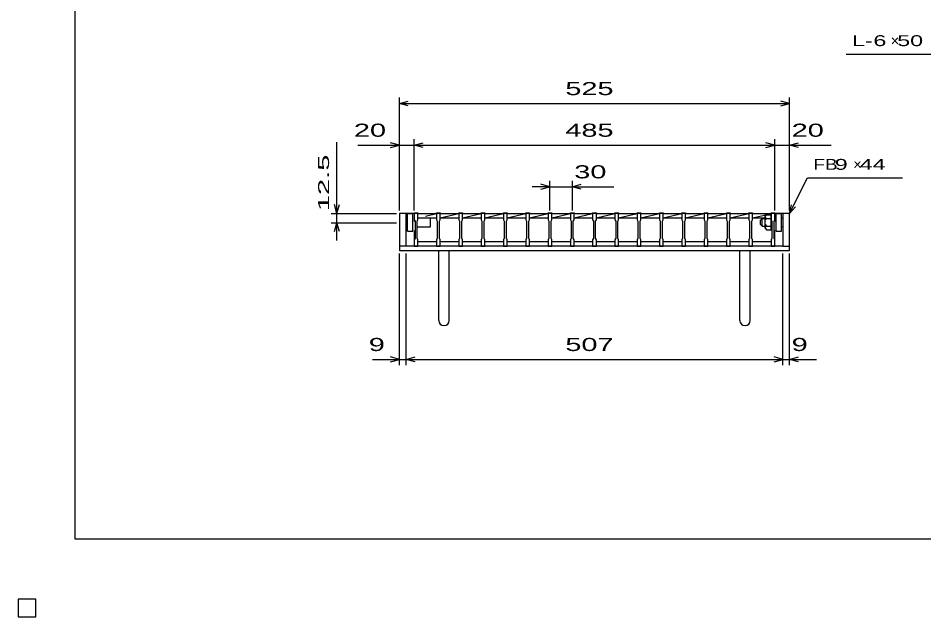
# Model space of a CAD drawing. Units: millimetres, scale not verified. Extents: x -1456 to 1389, y -1026 to 839.
# Drawn here: x -1456 to -237, y -1026 to -220 of the extents above; entities that cross this region are included whole.
import ezdxf
from ezdxf.enums import TextEntityAlignment as Align

# ---------------------------------------------------------------- set-up
doc = ezdxf.new("R2010")
doc.units = ezdxf.units.MM
doc.header["$LTSCALE"] = 8
for name, color, linetype, lineweight in [('0_2', 150, 'Continuous', 25), ('16', 3, 'Continuous', 25), ('19', 6, 'Continuous', 25), ('22', 4, 'Continuous', 25)]:
    doc.layers.add(name, color=color, linetype=linetype, lineweight=lineweight)
doc.styles.add('ベクトル', font='')
doc.styles.get('ベクトル').set_extended_font_data('ベクトル')

msp = doc.modelspace()

# ---------------------------------------------------------------- linework, layer by layer
at = {"layer": '0_2'}
for p, q in [((-1379.2, -921.2), (-1379.2, 838.8)), ((1388.8, -921.2), (-1379.2, -921.2))]:
    msp.add_line(p, q, dxfattribs=at)
at = {"layer": '16'}
for p, q in [((-923, -483), (-923, -482.3)), ((-923, -482.3), (-918, -482.3)), ((-923, -483), (-923, -491.5)), ((-918, -483), (-923, -483)), ((-923, -483), (-923, -494)), ((-918, -482.3), (-918, -483)), ((-918, -491.5), (-918, -483)), ((-918, -483), (-893, -483)), ((-908, -486.6), (-893, -483)), ((-893, -483), (-893, -482.3)), ((-893, -482.3), (-888, -482.3)), ((-893, -483), (-893, -491.5)), ((-888, -483), (-893, -483)), ((-888, -482.3), (-888, -483)), ((-888, -491.5), (-888, -483)), ((-888, -483), (-863, -483)), ((-888, -489), (-863, -483)), ((-863, -483), (-863, -482.3)), ((-863, -482.3), (-858, -482.3)), ((-863, -483), (-863, -491.5)), ((-858, -483), (-863, -483)), ((-858, -482.3), (-858, -483)), ((-858, -491.5), (-858, -483)), ((-858, -483), (-833, -483)), ((-858, -489), (-833, -483)), ((-833, -483), (-833, -482.3)), ((-833, -482.3), (-828, -482.3)), ((-833, -483), (-833, -491.5)), ((-828, -483), (-833, -483)), ((-828, -482.3), (-828, -483)), ((-828, -491.5), (-828, -483)), ((-828, -483), (-803, -483)), ((-828, -489), (-803, -483)), ((-803, -483), (-803, -482.3)), ((-803, -482.3), (-798, -482.3)), ((-803, -483), (-803, -491.5)), ((-798, -483), (-803, -483)), ((-798, -482.3), (-798, -483)), ((-798, -491.5), (-798, -483)), ((-798, -483), (-773, -483)), ((-798, -489), (-773, -483)), ((-773, -483), (-773, -482.3)), ((-773, -482.3), (-768, -482.3)), ((-773, -483), (-773, -491.5)), ((-768, -483), (-773, -483)), ((-768, -482.3), (-768, -483)), ((-768, -491.5), (-768, -483)), ((-768, -483), (-743, -483)), ((-768, -489), (-743, -483)), ((-743, -483), (-743, -482.3)), ((-743, -482.3), (-738, -482.3)), ((-743, -483), (-743, -491.5)), ((-738, -483), (-743, -483)), ((-738, -482.3), (-738, -483)), ((-738, -491.5), (-738, -483)), ((-738, -483), (-713, -483)), ((-738, -489), (-713, -483)), ((-713, -483), (-713, -482.3)), ((-713, -482.3), (-708, -482.3)), ((-713, -483), (-713, -491.5)), ((-708, -483), (-713, -483)), ((-708, -482.3), (-708, -483)), ((-708, -491.5), (-708, -483)), ((-708, -483), (-683, -483)), ((-708, -489), (-683, -483)), ((-683, -483), (-683, -482.3)), ((-683, -482.3), (-678, -482.3)), ((-683, -483), (-683, -491.5)), ((-678, -483), (-683, -483)), ((-678, -482.3), (-678, -483)), ((-678, -491.5), (-678, -483)), ((-678, -483), (-653, -483)), ((-678, -489), (-653, -483)), ((-653, -483), (-653, -482.3)), ((-653, -482.3), (-648, -482.3)), ((-653, -483), (-653, -491.5)), ((-648, -483), (-653, -483)), ((-648, -482.3), (-648, -483)), ((-648, -491.5), (-648, -483)), ((-648, -483), (-623, -483)), ((-648, -489), (-623, -483)), ((-623, -483), (-623, -482.3)), ((-623, -482.3), (-618, -482.3)), ((-623, -483), (-623, -491.5)), ((-618, -483), (-623, -483)), ((-618, -482.3), (-618, -483)), ((-618, -491.5), (-618, -483)), ((-618, -483), (-593, -483)), ((-618, -489), (-593, -483)), ((-593, -483), (-593, -482.3)), ((-593, -482.3), (-588, -482.3)), ((-593, -483), (-593, -491.5)), ((-588, -483), (-593, -483)), ((-588, -482.3), (-588, -483)), ((-588, -491.5), (-588, -483)), ((-588, -483), (-563, -483)), ((-588, -489), (-563, -483)), ((-563, -483), (-563, -482.3)), ((-563, -482.3), (-558, -482.3)), ((-563, -483), (-563, -491.5)), ((-558, -483), (-563, -483)), ((-558, -482.3), (-558, -483)), ((-558, -491.5), (-558, -483)), ((-558, -483), (-533, -483)), ((-558, -489), (-533, -483)), ((-533, -483), (-533, -482.3)), ((-533, -482.3), (-528, -482.3)), ((-533, -483), (-533, -491.5)), ((-528, -483), (-533, -483)), ((-528, -482.3), (-528, -483)), ((-528, -491.5), (-528, -483)), ((-528, -483), (-503, -483)), ((-528, -489), (-503, -483)), ((-503, -483), (-503, -482.3)), ((-503, -482.3), (-498, -482.3)), ((-503, -483), (-503, -491.5)), ((-498, -483), (-503, -483)), ((-498, -482.3), (-498, -483)), ((-498, -491.5), (-498, -483)), ((-498, -483), (-473, -483)), ((-498, -489), (-473, -483)), ((-473, -483), (-473, -482.3)), ((-473, -482.3), (-468, -482.3)), ((-473, -483), (-473, -491.5)), ((-468, -483), (-473, -483)), ((-468, -482.3), (-468, -483)), ((-468, -491.5), (-468, -483)), ((-468, -483), (-443, -483)), ((-468, -489), (-452, -485.16)), ((-451.333, -485), (-443, -483)), ((-443, -483), (-443, -482.3)), ((-443, -482.3), (-438, -482.3)), ((-443, -483), (-443, -491.5)), ((-438, -483), (-443, -483)), ((-438, -482.3), (-438, -483)), ((-438, -491.5), (-438, -483)), ((-438, -494), (-438, -483)), ((-923, -491.5), (-922, -493.5)), ((-922, -493.5), (-922, -516.5)), ((-919, -493.5), (-918, -491.5)), ((-919, -516.5), (-919, -493.5)), ((-903, -489), (-893, -489)), ((-893, -491.5), (-892, -493.5)), ((-892, -493.5), (-892, -516.5)), ((-889, -493.5), (-888, -491.5)), ((-889, -516.5), (-889, -493.5)), ((-888, -489), (-863, -489)), ((-863, -491.5), (-862, -493.5)), ((-862, -493.5), (-862, -516.5)), ((-859, -493.5), (-858, -491.5)), ((-859, -516.5), (-859, -493.5)), ((-858, -489), (-833, -489)), ((-833, -491.5), (-832, -493.5)), ((-832, -493.5), (-832, -516.5)), ((-829, -493.5), (-828, -491.5)), ((-829, -516.5), (-829, -493.5)), ((-828, -489), (-803, -489)), ((-803, -491.5), (-802, -493.5)), ((-802, -493.5), (-802, -516.5)), ((-799, -493.5), (-798, -491.5)), ((-799, -516.5), (-799, -493.5)), ((-798, -489), (-773, -489)), ((-773, -491.5), (-772, -493.5)), ((-772, -493.5), (-772, -516.5)), ((-769, -493.5), (-768, -491.5)), ((-769, -516.5), (-769, -493.5)), ((-768, -489), (-743, -489)), ((-743, -491.5), (-742, -493.5)), ((-742, -493.5), (-742, -516.5)), ((-739, -493.5), (-738, -491.5)), ((-739, -516.5), (-739, -493.5)), ((-738, -489), (-713, -489)), ((-713, -491.5), (-712, -493.5)), ((-712, -493.5), (-712, -516.5)), ((-709, -493.5), (-708, -491.5)), ((-709, -516.5), (-709, -493.5)), ((-708, -489), (-683, -489)), ((-683, -491.5), (-682, -493.5)), ((-682, -493.5), (-682, -516.5)), ((-679, -493.5), (-678, -491.5)), ((-679, -516.5), (-679, -493.5)), ((-678, -489), (-653, -489)), ((-653, -491.5), (-652, -493.5)), ((-652, -493.5), (-652, -516.5)), ((-649, -493.5), (-648, -491.5)), ((-649, -516.5), (-649, -493.5)), ((-648, -489), (-623, -489)), ((-623, -491.5), (-622, -493.5)), ((-622, -493.5), (-622, -516.5)), ((-619, -493.5), (-618, -491.5)), ((-619, -516.5), (-619, -493.5)), ((-618, -489), (-593, -489)), ((-593, -491.5), (-592, -493.5)), ((-592, -493.5), (-592, -516.5)), ((-589, -493.5), (-588, -491.5)), ((-589, -516.5), (-589, -493.5)), ((-588, -489), (-563, -489)), ((-563, -491.5), (-562, -493.5)), ((-562, -493.5), (-562, -516.5)), ((-559, -493.5), (-558, -491.5)), ((-559, -516.5), (-559, -493.5)), ((-558, -489), (-533, -489)), ((-533, -491.5), (-532, -493.5)), ((-532, -493.5), (-532, -516.5)), ((-529, -493.5), (-528, -491.5)), ((-529, -516.5), (-529, -493.5)), ((-528, -489), (-503, -489)), ((-503, -491.5), (-502, -493.5)), ((-502, -493.5), (-502, -516.5)), ((-499, -493.5), (-498, -491.5)), ((-499, -516.5), (-499, -493.5)), ((-498, -489), (-473, -489)), ((-473, -491.5), (-472, -493.5)), ((-472, -493.5), (-472, -516.5)), ((-469, -493.5), (-468, -491.5)), ((-469, -516.5), (-469, -493.5)), ((-468, -489), (-452, -489)), ((-443, -491.5), (-442, -493.5)), ((-442, -493.5), (-442, -516.5)), ((-439, -493.5), (-438, -491.5)), ((-439, -516.5), (-439, -493.5)), ((-923, -506), (-923, -521)), ((-438, -521), (-438, -506)), ((-922, -516.5), (-923, -518.5)), ((-923, -518.5), (-923, -527)), ((-918, -518.5), (-919, -516.5)), ((-918, -527), (-918, -518.5)), ((-918, -521), (-893, -521)), ((-892, -516.5), (-893, -518.5)), ((-893, -518.5), (-893, -527)), ((-888, -518.5), (-889, -516.5)), ((-888, -527), (-888, -518.5)), ((-888, -521), (-863, -521)), ((-862, -516.5), (-863, -518.5)), ((-863, -518.5), (-863, -527)), ((-858, -518.5), (-859, -516.5)), ((-858, -527), (-858, -518.5)), ((-858, -521), (-833, -521)), ((-832, -516.5), (-833, -518.5)), ((-833, -518.5), (-833, -527)), ((-828, -518.5), (-829, -516.5)), ((-828, -527), (-828, -518.5)), ((-828, -521), (-803, -521)), ((-802, -516.5), (-803, -518.5)), ((-803, -518.5), (-803, -527)), ((-798, -518.5), (-799, -516.5)), ((-798, -527), (-798, -518.5)), ((-798, -521), (-773, -521)), ((-772, -516.5), (-773, -518.5)), ((-773, -518.5), (-773, -527)), ((-768, -518.5), (-769, -516.5)), ((-768, -527), (-768, -518.5)), ((-768, -521), (-743, -521)), ((-742, -516.5), (-743, -518.5)), ((-743, -518.5), (-743, -527)), ((-738, -518.5), (-739, -516.5)), ((-738, -527), (-738, -518.5)), ((-738, -521), (-713, -521)), ((-712, -516.5), (-713, -518.5)), ((-713, -518.5), (-713, -527)), ((-708, -518.5), (-709, -516.5)), ((-708, -527), (-708, -518.5)), ((-708, -521), (-683, -521)), ((-682, -516.5), (-683, -518.5)), ((-683, -518.5), (-683, -527)), ((-678, -518.5), (-679, -516.5)), ((-678, -527), (-678, -518.5)), ((-678, -521), (-653, -521)), ((-652, -516.5), (-653, -518.5)), ((-653, -518.5), (-653, -527)), ((-648, -518.5), (-649, -516.5)), ((-648, -527), (-648, -518.5)), ((-648, -521), (-623, -521)), ((-622, -516.5), (-623, -518.5)), ((-623, -518.5), (-623, -527)), ((-618, -518.5), (-619, -516.5)), ((-618, -527), (-618, -518.5)), ((-618, -521), (-593, -521)), ((-592, -516.5), (-593, -518.5)), ((-593, -518.5), (-593, -527)), ((-588, -518.5), (-589, -516.5)), ((-588, -527), (-588, -518.5)), ((-588, -521), (-563, -521)), ((-562, -516.5), (-563, -518.5)), ((-563, -518.5), (-563, -527)), ((-558, -518.5), (-559, -516.5)), ((-558, -527), (-558, -518.5)), ((-558, -521), (-533, -521)), ((-532, -516.5), (-533, -518.5)), ((-533, -518.5), (-533, -527)), ((-528, -518.5), (-529, -516.5)), ((-528, -527), (-528, -518.5)), ((-528, -521), (-503, -521)), ((-502, -516.5), (-503, -518.5)), ((-503, -518.5), (-503, -527)), ((-498, -518.5), (-499, -516.5)), ((-498, -527), (-498, -518.5)), ((-498, -521), (-473, -521)), ((-472, -516.5), (-473, -518.5)), ((-473, -518.5), (-473, -527)), ((-468, -518.5), (-469, -516.5)), ((-468, -527), (-468, -518.5)), ((-468, -521), (-443, -521)), ((-442, -516.5), (-443, -518.5)), ((-443, -518.5), (-443, -527)), ((-438, -518.5), (-439, -516.5)), ((-438, -527), (-438, -518.5)), ((-923, -527), (-918, -527)), ((-893, -527), (-888, -527)), ((-863, -527), (-858, -527)), ((-833, -527), (-828, -527)), ((-803, -527), (-798, -527)), ((-773, -527), (-768, -527)), ((-743, -527), (-738, -527)), ((-713, -527), (-708, -527)), ((-683, -527), (-678, -527)), ((-653, -527), (-648, -527)), ((-623, -527), (-618, -527)), ((-593, -527), (-588, -527)), ((-563, -527), (-558, -527)), ((-533, -527), (-528, -527)), ((-503, -527), (-498, -527)), ((-473, -527), (-468, -527)), ((-443, -527), (-438, -527)), ((-1432, -1002), (-1456, -1002)), ((-1456, -1002), (-1456, -1026)), ((-1432, -1002), (-1456, -1002)), ((-1456, -1002), (-1456, -1026)), ((-1432, -1002), (-1456, -1002)), ((-1456, -1002), (-1456, -1026)), ((-1432, -1002), (-1456, -1002)), ((-1456, -1002), (-1456, -1026)), ((-1432, -1002), (-1456, -1002)), ((-1456, -1002), (-1456, -1026)), ((-1432, -1026), (-1432, -1002)), ((-1432, -1026), (-1432, -1002)), ((-1432, -1026), (-1432, -1002)), ((-1432, -1026), (-1432, -1002)), ((-1432, -1026), (-1432, -1002)), ((-1456, -1026), (-1432, -1026)), ((-1456, -1026), (-1432, -1026)), ((-1456, -1026), (-1432, -1026)), ((-1456, -1026), (-1432, -1026)), ((-1456, -1026), (-1432, -1026))]:
    msp.add_line(p, q, dxfattribs=at)
at = {"layer": '19'}
for p, q in [((-923, -483), (-943, -483)), ((-943, -483), (-943, -533)), ((-934, -527), (-934, -483)), ((-932, -483), (-925, -483)), ((-932, -507), (-932, -483)), ((-925, -507), (-925, -483)), ((-451, -487), (-449, -485)), ((-451, -503), (-451, -487)), ((-449, -485), (-443, -485)), ((-443, -505), (-443, -485)), ((-418, -483), (-438, -483)), ((-436, -483), (-429, -483)), ((-436, -507), (-436, -483)), ((-429, -507), (-429, -483)), ((-427, -483), (-427, -527)), ((-418, -533), (-418, -483)), ((-934, -489), (-932, -489)), ((-918, -489), (-901, -489)), ((-901, -501), (-901, -489)), ((-457, -492), (-455, -490)), ((-457, -498), (-457, -492)), ((-457, -498), (-455, -500)), ((-455, -490), (-451, -490)), ((-455, -500), (-455, -490)), ((-451, -488), (-449, -490)), ((-451, -492), (-449, -490)), ((-451, -498), (-449, -500)), ((-449, -490), (-443, -490)), ((-429, -489), (-427, -489)), ((-934, -501), (-932, -501)), ((-932, -507), (-925, -507)), ((-918, -501), (-901, -501)), ((-455, -500), (-451, -500)), ((-451, -502), (-449, -500)), ((-451, -503), (-449, -505)), ((-449, -500), (-443, -500)), ((-449, -505), (-443, -505)), ((-436, -507), (-429, -507)), ((-429, -501), (-427, -501)), ((-934, -527), (-943, -527)), ((-943, -533), (-418, -533)), ((-427, -527), (-934, -527)), ((-890, -627), (-890, -533)), ((-876, -627), (-876, -533)), ((-485, -627), (-485, -533)), ((-471, -627), (-471, -533)), ((-427, -527), (-418, -527))]:
    msp.add_line(p, q, dxfattribs=at)
for centre in [(-883, -627), (-478, -627)]:
    msp.add_arc(centre, 7, 180, 0, dxfattribs=at)
at = {"layer": '22'}
for p, q in [((-342, -268.5), (-182, -268.5)), ((-943, -479), (-943, -327)), ((-418, -479), (-418, -327)), ((-943, -335), (-931, -331.8)), ((-931, -338.2), (-943, -335)), ((-943, -335), (-418, -335)), ((-418, -335), (-430, -331.8)), ((-430, -338.2), (-418, -335)), ((-1027, -483), (-1027, -387)), ((-943, -391), (-955, -387.8)), ((-943, -479), (-943, -383)), ((-923, -479), (-923, -383)), ((-923, -391), (-911, -387.8)), ((-438, -391), (-450, -387.8)), ((-438, -479), (-438, -383)), ((-418, -479), (-418, -383)), ((-418, -391), (-406, -387.8)), ((-999, -391), (-943, -391)), ((-955, -394.2), (-943, -391)), ((-943, -391), (-923, -391)), ((-911, -394.2), (-923, -391)), ((-923, -391), (-438, -391)), ((-450, -394.2), (-438, -391)), ((-438, -391), (-418, -391)), ((-406, -394.2), (-418, -391)), ((-418, -391), (-362, -391)), ((-418, -483), (-394, -435)), ((-394, -435), (-266, -435)), ((-740.5, -447), (-764.5, -447)), ((-740.5, -447), (-752.5, -443.8)), ((-752.5, -450.2), (-740.5, -447)), ((-740.5, -479), (-740.5, -439)), ((-740.5, -447), (-710.5, -447)), ((-710.5, -439), (-710.5, -479)), ((-710.5, -447), (-698.5, -443.8)), ((-698.5, -450.2), (-710.5, -447)), ((-710.5, -447), (-654.5, -447)), ((-1027, -483), (-1030.2, -471)), ((-1027, -483), (-1023.8, -471)), ((-418, -483), (-415.6, -471.32)), ((-418, -483), (-410, -474.2)), ((-1035, -483), (-947, -483)), ((-1027, -495.5), (-1027, -483)), ((-1035, -495.5), (-947, -495.5)), ((-1030.2, -507.5), (-1027, -495.5)), ((-1023.8, -507.5), (-1027, -495.5)), ((-1027, -519.5), (-1027, -495.5)), ((-943, -687.4), (-943, -537)), ((-934, -687.4), (-934, -537)), ((-427, -687.4), (-427, -537)), ((-418, -687.4), (-418, -537)), ((-979, -679.4), (-943, -679.4)), ((-943, -679.4), (-955, -676.2)), ((-955, -682.6), (-943, -679.4)), ((-943, -679.4), (-934, -679.4)), ((-934, -679.4), (-922, -676.2)), ((-922, -682.6), (-934, -679.4)), ((-934, -679.4), (-427, -679.4)), ((-427, -679.4), (-439, -676.2)), ((-439, -682.6), (-427, -679.4)), ((-427, -679.4), (-418, -679.4)), ((-418, -679.4), (-406, -676.2)), ((-406, -682.6), (-418, -679.4)), ((-418, -679.4), (-382, -679.4))]:
    msp.add_line(p, q, dxfattribs=at)
at = {"layer": '22', "color": 2}
for p, q in [((-1432, -1002), (-1456, -1002)), ((-1456, -1002), (-1456, -1026)), ((-1432, -1002), (-1456, -1002)), ((-1456, -1002), (-1456, -1026)), ((-1432, -1002), (-1456, -1002)), ((-1456, -1002), (-1456, -1026)), ((-1432, -1026), (-1432, -1002)), ((-1432, -1026), (-1432, -1002)), ((-1432, -1026), (-1432, -1002)), ((-1456, -1026), (-1432, -1026)), ((-1456, -1026), (-1432, -1026)), ((-1456, -1026), (-1432, -1026))]:
    msp.add_line(p, q, dxfattribs=at)

# ---------------------------------------------------------------- texts
at = {"layer": '22', "color": 2, "style": 'ベクトル'}
for s, height, width, p in [('L-', 14.66, 1.6, (-334, -250.5)), (' 6 ', 14.66, 1.6, (-314, -250.5)), (' 50 ', 14.66, 1.6, (-282, -250.5)), (' 525 ', 17.6, 1.65, (-730.5, -315)), (' 20 ', 17.6, 1.65, (-1015, -371)), (' 485 ', 17.6, 1.65, (-730.5, -371)), (' 20 ', 17.6, 1.65, (-426, -371)), ('FB', 14.66, 1.3, (-386, -417)), (' 9 ', 14.66, 1.6, (-366, -417)), (' 44 ', 14.66, 1.6, (-332.4, -417)), (' 30 ', 17.6, 1.65, (-718.5, -427)), (' 9 ', 17.6, 1.65, (-995, -659.4)), (' 507 ', 17.6, 1.65, (-730.5, -659.4)), (' 9 ', 17.6, 1.65, (-426, -659.4))]:
    msp.add_text(s, height=height, dxfattribs=dict(at, width=width)).set_placement(p, align=Align.MIDDLE_LEFT)
for p in [(-282, -250.5), (-332.4, -417)]:
    msp.add_text('×', height=14.66, dxfattribs=at).set_placement(p, align=Align.MIDDLE_LEFT)
at = {"layer": '22', "color": 2, "style": 'ベクトル', "width": 2}
msp.add_text(' 12.5 ', height=14.66, rotation=90, dxfattribs=at).set_placement((-1045, -491), align=Align.MIDDLE_LEFT)

doc.saveas('drawing.dxf')
